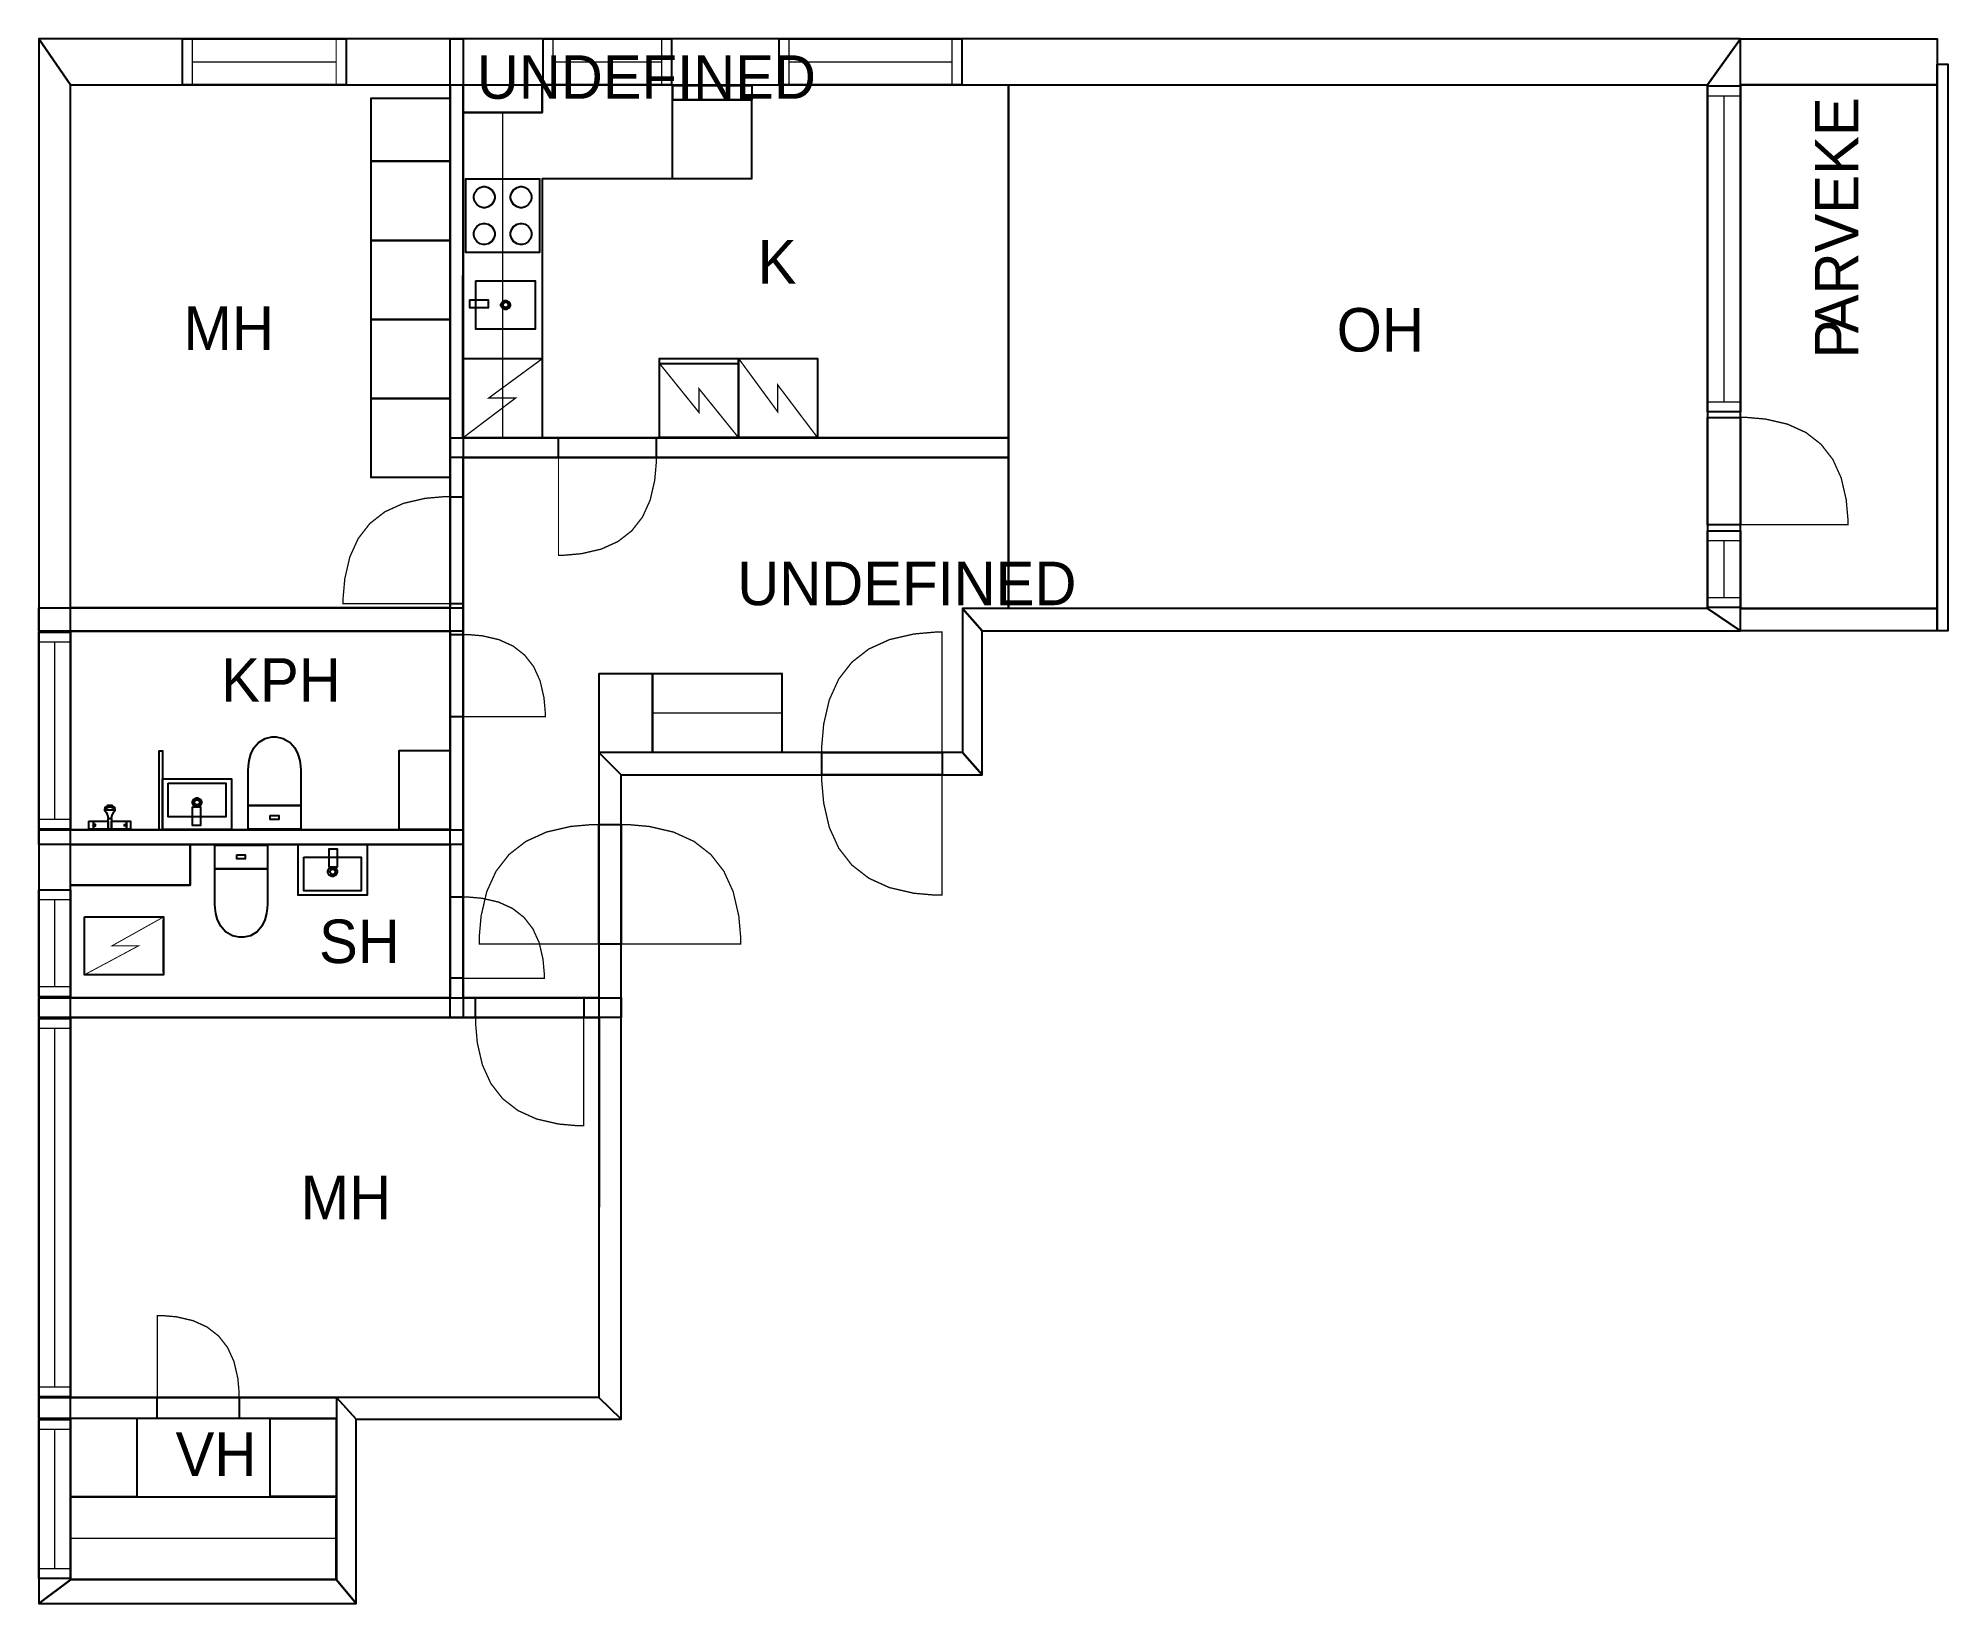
# Model space of a CAD drawing. Extents: x 0.2 to 15.3, y 0 to 12.4.
import ezdxf

# ---------------------------------------------------------------- set-up
doc = ezdxf.new("R2010")
doc.units = 0
doc.layers.get('0').update_dxf_attribs({"linetype": 'CONTINUOUS'})

msp = doc.modelspace()

# ---------------------------------------------------------------- linework, layer by layer
at = {"color": 0}
for points, const_width in [([(13.6713, 12.3715), (0.215494, 12.3715), (0.465494, 12.0069), (13.4099, 12.0069), (13.6713, 12.3715)], 0.002083), ([(0.215494, 12.3715), (0.215494, 0.004503), (0.465494, 0.192003), (0.465494, 12.0069), (0.215494, 12.3715)], 0.002083), ([(1.35124, 12.3715), (2.64469, 12.3715), (2.64469, 12.0069), (1.35124, 12.0069), (1.35124, 12.3715)], 0.010417), ([(1.35124, 12.3715), (2.64469, 12.3715), (2.64469, 12.0069), (1.35124, 12.0069), (1.35124, 12.3715)], 0.010417), ([(3.4681, 12.3715), (3.5695, 12.3715), (3.5695, 4.63531), (3.4681, 4.63531), (3.4681, 12.3715)], 0.002083), ([(4.20383, 12.3715), (5.2175, 12.3715), (5.2175, 12.0069), (4.20383, 12.0069), (4.20383, 12.3715)], 0.010417), ([(4.20383, 12.3715), (5.2175, 12.3715), (5.2175, 12.0069), (4.20383, 12.0069), (4.20383, 12.3715)], 0.010417), ([(6.06896, 12.3715), (7.51346, 12.3715), (7.51346, 12.0069), (6.06896, 12.0069), (6.06896, 12.3715)], 0.010417), ([(6.06896, 12.3715), (7.51346, 12.3715), (7.51346, 12.0069), (6.06896, 12.0069), (6.06896, 12.3715)], 0.010417), ([(13.6713, 7.692), (13.6713, 12.3715), (13.4099, 12.0069), (13.4099, 7.86908), (13.6713, 7.692)], 0.002083), ([(13.6713, 12.3715), (15.226, 12.3715), (15.226, 12.0069), (13.6713, 12.0069), (13.6713, 12.3715)], 0.002083), ([(15.226, 12.1704), (15.3093, 12.1704), (15.3093, 7.692), (15.226, 7.692), (15.226, 12.1704)], 0.002083), ([(4.19581, 12.0069), (5.22217, 12.0069), (5.22217, 11.2649), (4.19581, 11.2649), (4.19581, 9.21912), (3.56799, 9.21912), (3.56988, 11.789), (4.19581, 11.789), (4.19581, 12.0069)], 0.010417), ([(3.56976, 12.0069), (4.19586, 12.0069), (4.19586, 11.7891), (3.56976, 11.7891), (3.56976, 12.0069)], 0.002083), ([(5.22765, 12.002), (5.22765, 11.8891), (5.85265, 11.8891), (5.85265, 12.002), (5.22765, 12.002)], 0.011284), ([(13.4099, 11.999), (13.6713, 11.999), (13.6713, 9.4221), (13.4099, 9.4221), (13.4099, 11.999)], 0.010417), ([(13.4099, 11.999), (13.6713, 11.999), (13.6713, 9.4221), (13.4099, 9.4221), (13.4099, 11.999)], 0.010417), ([(13.6713, 12.0069), (15.226, 12.0069), (15.226, 7.86908), (13.6713, 7.86908), (13.6713, 12.0069)], 0.002083), ([(2.84315, 11.9037), (2.84315, 11.4035), (3.46815, 11.4035), (3.46815, 11.9037), (2.84315, 11.9037)], 0.010417), ([(3.56999, 11.7891), (3.56999, 9.21897), (3.88249, 9.21897), (3.88249, 11.7891), (3.56999, 11.7891)], 0.010417), ([(5.22618, 11.8891), (5.85118, 11.8891), (5.85118, 11.2641), (5.22618, 11.2641), (5.22618, 11.8891)], 0.010417), ([(2.84315, 11.4035), (2.84315, 10.7785), (3.46815, 10.7785), (3.46815, 11.4035), (2.84315, 11.4035)], 0.010417), ([(3.59147, 11.2664), (3.59147, 10.6831), (4.17481, 10.6831), (4.17481, 11.2664), (3.59147, 11.2664)], 0.010417), ([(3.73731, 11.2039), (3.74539, 11.2039), (3.76969, 11.1974), (3.79622, 11.1795), (3.81407, 11.153), (3.82064, 11.1287), (3.82064, 11.1206), (3.82064, 11.1125), (3.81407, 11.0881), (3.79622, 11.0616), (3.76969, 11.0438), (3.74539, 11.0372), (3.73731, 11.0372), (3.72917, 11.0372), (3.70481, 11.0438), (3.67833, 11.0616), (3.66049, 11.0881), (3.65397, 11.1125), (3.65397, 11.1206), (3.65397, 11.1287), (3.66049, 11.153), (3.67833, 11.1795), (3.70481, 11.1974), (3.72917, 11.2039), (3.73731, 11.2039)], 0.010417), ([(4.02897, 11.2039), (4.03706, 11.2039), (4.06136, 11.1974), (4.08789, 11.1795), (4.10574, 11.153), (4.11231, 11.1287), (4.11231, 11.1206), (4.11231, 11.1125), (4.10574, 11.0881), (4.08789, 11.0616), (4.06136, 11.0438), (4.03706, 11.0372), (4.02897, 11.0372), (4.02083, 11.0372), (3.99647, 11.0438), (3.97, 11.0616), (3.95215, 11.0881), (3.94564, 11.1125), (3.94564, 11.1206), (3.94564, 11.1287), (3.95215, 11.153), (3.97, 11.1795), (3.99647, 11.1974), (4.02083, 11.2039), (4.02897, 11.2039)], 0.010417), ([(3.73731, 10.9122), (3.74539, 10.9122), (3.76969, 10.9057), (3.79622, 10.8878), (3.81407, 10.8613), (3.82064, 10.837), (3.82064, 10.8289), (3.82064, 10.8208), (3.81407, 10.7964), (3.79622, 10.77), (3.76969, 10.7521), (3.74539, 10.7456), (3.73731, 10.7456), (3.72917, 10.7456), (3.70481, 10.7521), (3.67833, 10.77), (3.66049, 10.7964), (3.65397, 10.8208), (3.65397, 10.8289), (3.65397, 10.837), (3.66049, 10.8613), (3.67833, 10.8878), (3.70481, 10.9057), (3.72917, 10.9122), (3.73731, 10.9122)], 0.010417), ([(4.02897, 10.9122), (4.03706, 10.9122), (4.06136, 10.9057), (4.08789, 10.8878), (4.10574, 10.8613), (4.11231, 10.837), (4.11231, 10.8289), (4.11231, 10.8208), (4.10574, 10.7964), (4.08789, 10.77), (4.06136, 10.7521), (4.03706, 10.7456), (4.02897, 10.7456), (4.02083, 10.7456), (3.99647, 10.7521), (3.97, 10.77), (3.95215, 10.7964), (3.94564, 10.8208), (3.94564, 10.8289), (3.94564, 10.837), (3.95215, 10.8613), (3.97, 10.8878), (3.99647, 10.9057), (4.02083, 10.9122), (4.02897, 10.9122)], 0.010417), ([(2.84315, 10.7785), (2.84315, 10.1535), (3.46815, 10.1535), (3.46815, 10.7785), (2.84315, 10.7785)], 0.010417), ([(3.67188, 10.459), (3.67188, 10.0774), (4.14063, 10.0774), (4.14063, 10.459), (3.67188, 10.459)], 0.010417), ([(3.62289, 10.3078), (3.62289, 10.2453), (3.76872, 10.2453), (3.76872, 10.3078), (3.62289, 10.3078)], 0.010417), ([(3.90625, 10.3047), (3.91265, 10.3047), (3.93201, 10.2941), (3.94271, 10.2747), (3.94271, 10.2682), (3.94271, 10.2618), (3.93201, 10.2425), (3.91265, 10.2318), (3.90625, 10.2318), (3.89979, 10.2318), (3.88043, 10.2425), (3.86979, 10.2618), (3.86979, 10.2682), (3.86979, 10.2747), (3.88043, 10.2941), (3.89979, 10.3047), (3.90625, 10.3047)], 0.008333), ([(3.90625, 10.2891), (3.90989, 10.2891), (3.92096, 10.283), (3.92708, 10.2719), (3.92708, 10.2682), (3.92708, 10.2646), (3.92096, 10.2535), (3.90989, 10.2474), (3.90625, 10.2474), (3.90256, 10.2474), (3.8915, 10.2535), (3.88542, 10.2646), (3.88542, 10.2682), (3.88542, 10.2719), (3.8915, 10.283), (3.90256, 10.2891), (3.90625, 10.2891)], 0.008333), ([(2.84315, 10.1535), (2.84315, 9.52849), (3.46815, 9.52849), (3.46815, 10.1535), (2.84315, 10.1535)], 0.010417), ([(3.57081, 9.84412), (3.57081, 9.21912), (4.19581, 9.21912), (4.19581, 9.84412), (3.57081, 9.84412)], 0.010417), ([(5.12235, 9.84526), (5.74735, 9.84526), (5.74735, 9.22026), (5.12235, 9.22026), (5.12235, 9.84526)], 0.010417), ([(5.12235, 9.84526), (5.74735, 9.84526), (5.74735, 9.8036), (5.12235, 9.8036), (5.12235, 9.84526)], 0.010417), ([(5.74735, 9.84526), (6.37235, 9.84526), (6.37235, 9.22026), (5.74735, 9.22026), (5.74735, 9.84526)], 0.010417), ([(2.84315, 9.52849), (2.84315, 8.90349), (3.46815, 8.90349), (3.46815, 9.52849), (2.84315, 9.52849)], 0.010417), ([(13.4099, 9.37918), (13.6713, 9.37918), (13.6713, 8.53033), (13.4099, 8.53033), (13.4099, 9.37918)], 0.010417), ([(13.4099, 9.37918), (13.6713, 9.37918), (13.6713, 8.53033), (13.4099, 8.53033), (13.4099, 9.37918)], 0.010417), ([(13.6713, 9.37918), (13.721, 9.37918), (13.8703, 9.36594), (14.0426, 9.32617), (14.1886, 9.25982), (14.3079, 9.16699), (14.4008, 9.04758), (14.4671, 8.90169), (14.5069, 8.72928), (14.5201, 8.58008), (14.5201, 8.53033), (13.6713, 8.53033), (13.6713, 9.37918)], 0.010417), ([(3.4681, 9.21918), (7.88396, 9.21918), (7.88396, 9.06293), (3.4681, 9.06293), (3.4681, 9.21918)], 0.002083), ([(4.3246, 9.21918), (5.0975, 9.21918), (5.0975, 9.06293), (4.3246, 9.06293), (4.3246, 9.21918)], 0.010417), ([(4.3246, 9.21918), (5.0975, 9.21918), (5.0975, 9.06293), (4.3246, 9.06293), (4.3246, 9.21918)], 0.010417), ([(5.0975, 9.06293), (5.0975, 9.01768), (5.08539, 8.88178), (5.04915, 8.72478), (4.98876, 8.59196), (4.90424, 8.48324), (4.79557, 8.39871), (4.66271, 8.33832), (4.50569, 8.30208), (4.36985, 8.28999), (4.3246, 8.28999), (4.3246, 9.06293), (5.0975, 9.06293)], 0.010417), ([(3.4681, 8.75261), (3.41846, 8.75261), (3.26969, 8.73942), (3.09771, 8.69971), (2.95221, 8.63357), (2.83317, 8.54101), (2.74061, 8.42193), (2.67449, 8.27642), (2.63476, 8.10449), (2.62158, 7.95568), (2.62158, 7.90603), (3.4681, 7.90603), (3.4681, 8.75261)], 0.010417), ([(3.4681, 8.75261), (3.5695, 8.75261), (3.5695, 7.90603), (3.4681, 7.90603), (3.4681, 8.75261)], 0.010417), ([(3.4681, 8.75261), (3.5695, 8.75261), (3.5695, 7.90603), (3.4681, 7.90603), (3.4681, 8.75261)], 0.010417), ([(13.4099, 8.48383), (13.6713, 8.48383), (13.6713, 7.87582), (13.4099, 7.87582), (13.4099, 8.48383)], 0.010417), ([(13.4099, 8.48383), (13.6713, 8.48383), (13.6713, 7.87582), (13.4099, 7.87582), (13.4099, 8.48383)], 0.010417), ([(0.215494, 7.87332), (3.5695, 7.87332), (3.5695, 7.69), (0.215494, 7.69), (0.215494, 7.87332)], 0.002083), ([(7.67572, 7.692), (13.6713, 7.692), (13.4099, 7.86908), (7.51947, 7.86908), (7.67572, 7.692)], 0.002083), ([(7.67572, 6.55414), (7.67572, 7.692), (7.51947, 7.86908), (7.51947, 6.73122), (7.67572, 6.55414)], 0.002083), ([(13.6713, 7.86908), (15.226, 7.86908), (15.226, 7.692), (13.6713, 7.692), (13.6713, 7.86908)], 0.002083), ([(0.215494, 7.68126), (0.465494, 7.68126), (0.465494, 6.12408), (0.215494, 6.12408), (0.215494, 7.68126)], 0.010417), ([(0.215494, 7.68126), (0.465494, 7.68126), (0.465494, 6.12408), (0.215494, 6.12408), (0.215494, 7.68126)], 0.010417), ([(3.4681, 7.66314), (3.5695, 7.66314), (3.5695, 7.01292), (3.4681, 7.01292), (3.4681, 7.66314)], 0.010417), ([(3.4681, 7.66314), (3.5695, 7.66314), (3.5695, 7.01292), (3.4681, 7.01292), (3.4681, 7.66314)], 0.010417), ([(3.5695, 7.66314), (3.60758, 7.66314), (3.72185, 7.653), (3.85389, 7.6225), (3.96565, 7.57172), (4.05707, 7.5006), (4.12819, 7.40918), (4.17899, 7.29742), (4.20947, 7.16531), (4.21967, 7.05106), (4.21967, 7.01292), (3.5695, 7.01292), (3.5695, 7.66314)], 0.010417), ([(6.40657, 6.73122), (6.40657, 6.787), (6.42139, 6.95415), (6.46599, 7.14729), (6.54025, 7.31076), (6.64426, 7.4445), (6.778, 7.5485), (6.9414, 7.62278), (7.1346, 7.66738), (7.30176, 7.68218), (7.35747, 7.68218), (7.35747, 6.73122), (6.40657, 6.73122)], 0.010417), ([(4.64735, 7.35628), (5.06765, 7.35628), (5.06765, 6.73128), (4.64735, 6.73128), (4.64735, 7.35628)], 0.010417), ([(5.06765, 7.35628), (6.09164, 7.35628), (6.09164, 6.73128), (5.06765, 6.73128), (5.06765, 7.35628)], 0.010417), ([(1.87076, 6.57992), (1.87076, 6.57992), (1.87067, 6.59169), (1.87229, 6.62267), (1.87842, 6.6665), (1.89182, 6.71674), (1.91536, 6.76699), (1.95182, 6.81082), (2.00401, 6.84179), (2.05707, 6.85351), (2.07476, 6.85351), (2.09304, 6.85351), (2.14789, 6.84179), (2.20193, 6.81082), (2.23975, 6.76699), (2.26421, 6.71674), (2.27821, 6.6665), (2.28461, 6.62267), (2.28635, 6.59169), (2.28629, 6.57992), (2.28629, 6.57992), (2.28733, 6.31164), (1.87076, 6.31164), (1.87076, 6.57992)], 0.010417), ([(1.16737, 6.74414), (1.19341, 6.74414), (1.19341, 6.11914), (1.16737, 6.11914), (1.16737, 6.74414)], 0.010417), ([(1.16737, 6.74414), (1.19341, 6.74414), (1.19341, 6.11914), (1.16737, 6.11914), (1.16737, 6.74414)], 0.010417), ([(3.06413, 6.74625), (3.46815, 6.74625), (3.46815, 6.12125), (3.06413, 6.12125), (3.06413, 6.74625)], 0.010417), ([(4.82053, 6.55414), (7.67572, 6.55414), (7.51947, 6.73122), (4.64219, 6.73122), (4.82053, 6.55414)], 0.002083), ([(4.82053, 1.46039), (4.82053, 6.55414), (4.64219, 6.73122), (4.64219, 1.63271), (4.82053, 1.46039)], 0.002083), ([(6.40657, 6.73122), (7.35747, 6.73122), (7.35747, 6.55414), (6.40657, 6.55414), (6.40657, 6.73122)], 0.010417), ([(6.40657, 6.73122), (7.35747, 6.73122), (7.35747, 6.55414), (6.40657, 6.55414), (6.40657, 6.73122)], 0.010417), ([(1.19341, 6.523), (1.73822, 6.523), (1.73822, 6.12125), (1.19341, 6.12125), (1.19341, 6.523)], 0.010417), ([(6.40657, 6.55414), (6.40657, 6.49849), (6.42139, 6.33132), (6.46599, 6.13813), (6.54025, 5.97472), (6.64426, 5.84099), (6.778, 5.73699), (6.9414, 5.66271), (7.1346, 5.61811), (7.30176, 5.60325), (7.35747, 5.60325), (7.35747, 6.55414), (6.40657, 6.55414)], 0.010417), ([(1.23882, 6.48757), (1.69282, 6.48757), (1.69282, 6.22228), (1.23882, 6.22228), (1.23882, 6.48757)], 0.010417), ([(1.42936, 6.33686), (1.42936, 6.34332), (1.44, 6.36268), (1.45936, 6.37332), (1.46582, 6.37332), (1.47222, 6.37332), (1.4916, 6.36268), (1.50228, 6.34332), (1.50228, 6.33686), (1.50228, 6.33046), (1.4916, 6.31108), (1.47222, 6.3004), (1.46582, 6.3004), (1.45936, 6.3004), (1.44, 6.31108), (1.42936, 6.33046), (1.42936, 6.33686)], 0.008333), ([(1.44499, 6.33686), (1.44499, 6.34056), (1.45107, 6.35161), (1.46213, 6.35769), (1.46582, 6.35769), (1.46946, 6.35769), (1.48053, 6.35161), (1.48665, 6.34056), (1.48665, 6.33686), (1.48665, 6.33322), (1.48053, 6.32215), (1.46946, 6.31603), (1.46582, 6.31603), (1.46213, 6.31603), (1.45107, 6.32215), (1.44499, 6.33322), (1.44499, 6.33686)], 0.008333), ([(0.611925, 6.18788), (0.647353, 6.18788), (0.647353, 6.12435), (0.611925, 6.12435), (0.611925, 6.18788)], 0.010417), ([(0.646322, 6.18788), (0.762967, 6.18788), (0.762967, 6.12435), (0.646322, 6.12435), (0.646322, 6.18788)], 0.010417), ([(0.791124, 6.12435), (0.762967, 6.12435), (0.762967, 6.20768), (0.769965, 6.20768), (0.785807, 6.20768), (0.791124, 6.20768), (0.791124, 6.18685), (0.791124, 6.13997), (0.791124, 6.12435)], 0.010417), ([(0.791124, 6.18788), (0.907769, 6.18788), (0.907769, 6.12435), (0.791124, 6.12435), (0.791124, 6.18788)], 0.010417), ([(0.907769, 6.18788), (0.941081, 6.18788), (0.941081, 6.12435), (0.907769, 6.12435), (0.907769, 6.18788)], 0.010417), ([(1.43061, 6.30051), (1.49311, 6.30051), (1.49311, 6.15468), (1.43061, 6.15468), (1.43061, 6.30051)], 0.010417), ([(1.87076, 6.31164), (2.28728, 6.31164), (2.28728, 6.12435), (1.87076, 6.12435), (1.87076, 6.31164)], 0.010417), ([(2.0459, 6.23378), (2.11214, 6.23378), (2.11214, 6.20221), (2.0459, 6.20221), (2.0459, 6.23378)], 0.010417), ([(0.215494, 6.11914), (3.5695, 6.11914), (3.5695, 6.00456), (0.215494, 6.00456), (0.215494, 6.11914)], 0.002083), ([(0.647353, 6.15663), (0.650553, 6.15543), (0.660211, 6.15158), (0.662978, 6.15039), (0.662978, 6.15039), (0.662978, 6.15186), (0.662978, 6.15614), (0.662978, 6.16043), (0.662978, 6.16183), (0.662978, 6.16183), (0.66059, 6.16118), (0.650608, 6.15782), (0.647353, 6.15663)], 0.010417), ([(0.907769, 6.15663), (0.904514, 6.15543), (0.894857, 6.15158), (0.892144, 6.15039), (0.892144, 6.15039), (0.892144, 6.15186), (0.892144, 6.15614), (0.892144, 6.16043), (0.892144, 6.16183), (0.892144, 6.16183), (0.894476, 6.16118), (0.90446, 6.15782), (0.907769, 6.15663)], 0.010417), ([(4.64219, 6.16075), (4.58681, 6.16075), (4.42079, 6.146), (4.22894, 6.10172), (4.06662, 6.02794), (3.93381, 5.92464), (3.83051, 5.79183), (3.75672, 5.6295), (3.71246, 5.43767), (3.69769, 5.27165), (3.69769, 5.21625), (4.64219, 5.21625), (4.64219, 6.16075)], 0.010417), ([(4.64219, 6.16075), (4.82053, 6.16075), (4.82053, 5.21625), (4.64219, 5.21625), (4.64219, 6.16075)], 0.010417), ([(4.64219, 6.16075), (4.82053, 6.16075), (4.82053, 5.21625), (4.64219, 5.21625), (4.64219, 6.16075)], 0.010417), ([(4.82053, 6.16075), (4.87587, 6.16075), (5.04189, 6.146), (5.23372, 6.10172), (5.39606, 6.02794), (5.52886, 5.92464), (5.63217, 5.79183), (5.70594, 5.6295), (5.75022, 5.43767), (5.76497, 5.27165), (5.76497, 5.21625), (4.82053, 5.21625), (4.82053, 6.16075)], 0.010417), ([(0.465494, 6.00456), (1.41092, 6.00456), (1.41092, 5.68321), (0.465494, 5.68321), (0.465494, 6.00456)], 0.002083), ([(1.60633, 5.99935), (2.02289, 5.99935), (2.02289, 5.81201), (1.60633, 5.81201), (1.60633, 5.99935)], 0.010417), ([(1.78153, 5.92144), (1.84771, 5.92144), (1.84771, 5.88992), (1.78153, 5.88992), (1.78153, 5.92144)], 0.010417), ([(2.26563, 6.00358), (2.81039, 6.00358), (2.81039, 5.60178), (2.26563, 5.60178), (2.26563, 6.00358)], 0.010417), ([(2.31104, 5.9025), (2.76497, 5.9025), (2.76497, 5.63721), (2.31104, 5.63721), (2.31104, 5.9025)], 0.010417), ([(2.51069, 5.97011), (2.57319, 5.97011), (2.57319, 5.82428), (2.51069, 5.82428), (2.51069, 5.97011)], 0.010417), ([(2.02289, 5.54372), (2.02289, 5.54372), (2.02294, 5.53201), (2.02132, 5.50103), (2.01519, 5.45719), (2.00179, 5.40696), (1.97825, 5.35678), (1.94179, 5.31293), (1.8896, 5.28196), (1.83653, 5.27018), (1.8189, 5.27018), (1.80057, 5.27018), (1.74571, 5.28196), (1.69162, 5.31293), (1.65381, 5.35678), (1.62939, 5.40696), (1.6154, 5.45719), (1.609, 5.50103), (1.60726, 5.53201), (1.60736, 5.54372), (1.60736, 5.54372), (1.60633, 5.81201), (2.02289, 5.81201), (2.02289, 5.54372)], 0.010417), ([(2.57443, 5.78792), (2.57443, 5.78153), (2.56375, 5.76215), (2.54438, 5.75146), (2.53797, 5.75146), (2.53153, 5.75146), (2.51215, 5.76215), (2.50151, 5.78153), (2.50151, 5.78792), (2.50151, 5.79438), (2.51215, 5.81375), (2.53153, 5.82438), (2.53797, 5.82438), (2.54438, 5.82438), (2.56375, 5.81375), (2.57443, 5.79438), (2.57443, 5.78792)], 0.008333), ([(2.55881, 5.78792), (2.55881, 5.78429), (2.55268, 5.77322), (2.54161, 5.76708), (2.53797, 5.76708), (2.53429, 5.76708), (2.52322, 5.77322), (2.51714, 5.78429), (2.51714, 5.78792), (2.51714, 5.79161), (2.52322, 5.80268), (2.53429, 5.80875), (2.53797, 5.80875), (2.54161, 5.80875), (2.55268, 5.80268), (2.55881, 5.79161), (2.55881, 5.78792)], 0.008333), ([(0.215494, 5.64551), (0.465494, 5.64551), (0.465494, 4.80051), (0.215494, 4.80051), (0.215494, 5.64551)], 0.010417), ([(0.215494, 5.64551), (0.465494, 5.64551), (0.465494, 4.80051), (0.215494, 4.80051), (0.215494, 5.64551)], 0.010417), ([(3.4681, 5.58843), (3.5695, 5.58843), (3.5695, 4.94586), (3.4681, 4.94586), (3.4681, 5.58843)], 0.010417), ([(3.4681, 5.58843), (3.5695, 5.58843), (3.5695, 4.94586), (3.4681, 4.94586), (3.4681, 5.58843)], 0.010417), ([(3.5695, 5.58843), (3.6071, 5.58843), (3.72006, 5.5784), (3.85058, 5.54829), (3.96104, 5.4981), (4.05143, 5.42779), (4.12169, 5.33746), (4.17188, 5.227), (4.20199, 5.09646), (4.21208, 4.98351), (4.21208, 4.94586), (3.5695, 4.94586), (3.5695, 5.58843)], 0.010417), ([(0.57601, 5.43039), (0.57601, 4.97353), (1.20101, 4.97353), (1.20101, 5.43039), (0.57601, 5.43039)], 0.007615), ([(0.215494, 4.79156), (4.82053, 4.79156), (4.82053, 4.63531), (0.215494, 4.63531), (0.215494, 4.79156)], 0.002083), ([(3.66928, 4.79156), (4.52399, 4.79156), (4.52399, 4.63531), (3.66928, 4.63531), (3.66928, 4.79156)], 0.010417), ([(3.66928, 4.79156), (4.52399, 4.79156), (4.52399, 4.63531), (3.66928, 4.63531), (3.66928, 4.79156)], 0.010417), ([(0.215494, 4.62864), (0.465494, 4.62864), (0.465494, 1.63721), (0.215494, 1.63721), (0.215494, 4.62864)], 0.010417), ([(0.215494, 4.62864), (0.465494, 4.62864), (0.465494, 1.63721), (0.215494, 1.63721), (0.215494, 4.62864)], 0.010417), ([(3.66928, 4.63531), (3.66928, 4.58524), (3.68261, 4.435), (3.72265, 4.26133), (3.78944, 4.11447), (3.88297, 3.99425), (4.00315, 3.90076), (4.15007, 3.83399), (4.32374, 3.79394), (4.47396, 3.78054), (4.52408, 3.78054), (4.52408, 4.63531), (3.66928, 4.63531)], 0.010417), ([(1.79904, 1.63271), (1.79904, 1.67068), (1.7889, 1.78444), (1.75857, 1.91596), (1.70801, 2.02724), (1.63721, 2.11828), (1.54617, 2.18907), (1.4349, 2.23969), (1.30339, 2.27001), (1.18962, 2.28011), (1.15169, 2.28011), (1.15169, 1.63271), (1.79904, 1.63271)], 0.010417), ([(0.215494, 1.63271), (2.56853, 1.63271), (2.56853, 1.46604), (0.215494, 1.46604), (0.215494, 1.63271)], 0.002083), ([(1.15158, 1.63271), (1.79904, 1.63271), (1.79904, 1.46604), (1.15158, 1.46604), (1.15158, 1.63271)], 0.010417), ([(1.15158, 1.63271), (1.79904, 1.63271), (1.79904, 1.46604), (1.15158, 1.46604), (1.15158, 1.63271)], 0.010417), ([(2.72478, 1.46039), (4.82053, 1.46039), (4.64219, 1.63271), (2.56853, 1.63271), (2.72478, 1.46039)], 0.002083), ([(2.72478, 0.004503), (2.72478, 1.46039), (2.56853, 1.63271), (2.56853, 0.192003), (2.72478, 0.004503)], 0.002083), ([(0.215494, 1.45915), (0.465494, 1.45915), (0.465494, 0.200738), (0.215494, 0.200738), (0.215494, 1.45915)], 0.010417), ([(0.215494, 1.45915), (0.465494, 1.45915), (0.465494, 0.200738), (0.215494, 0.200738), (0.215494, 1.45915)], 0.010417), ([(0.466146, 1.46903), (0.466146, 0.847819), (0.989367, 0.847819), (0.989367, 1.46903), (0.466146, 1.46903)], 0.010417), ([(2.04465, 1.46604), (2.04465, 0.849935), (2.56787, 0.849935), (2.56787, 1.46604), (2.04465, 1.46604)], 0.010417), ([(0.465494, 0.847765), (2.56717, 0.847765), (2.56717, 0.192654), (0.465494, 0.192654), (0.465494, 0.847765)], 0.010417), ([(0.215494, 0.004503), (2.72478, 0.004503), (2.56853, 0.192003), (0.465494, 0.192003), (0.215494, 0.004503)], 0.002083)]:
    msp.add_lwpolyline(points, close=True, dxfattribs=dict(at, const_width=const_width))
for points in [[(13.6713, 12.3715), (0.215494, 12.3715), (0.465494, 12.0069), (13.4099, 12.0069), (13.6713, 12.3715)], [(0.215494, 12.3715), (0.215494, 0.004503), (0.465494, 0.192003), (0.465494, 12.0069), (0.215494, 12.3715)], [(3.4681, 12.3715), (3.5695, 12.3715), (3.5695, 4.63531), (3.4681, 4.63531), (3.4681, 12.3715)], [(13.6713, 7.692), (13.6713, 12.3715), (13.4099, 12.0069), (13.4099, 7.86908), (13.6713, 7.692)], [(13.6713, 12.3715), (15.226, 12.3715), (15.226, 12.0069), (13.6713, 12.0069), (13.6713, 12.3715)], [(3.56976, 12.0069), (4.19586, 12.0069), (4.19586, 11.7891), (3.56976, 11.7891), (3.56976, 12.0069)], [(3.4681, 9.21918), (7.88396, 9.21918), (7.88396, 9.06293), (3.4681, 9.06293), (3.4681, 9.21918)], [(0.215494, 7.87332), (3.5695, 7.87332), (3.5695, 7.69), (0.215494, 7.69), (0.215494, 7.87332)], [(7.67572, 6.55414), (7.67572, 7.692), (7.51947, 7.86908), (7.51947, 6.73122), (7.67572, 6.55414)], [(7.67572, 7.692), (13.6713, 7.692), (13.4099, 7.86908), (7.51947, 7.86908), (7.67572, 7.692)], [(13.6713, 7.86908), (15.226, 7.86908), (15.226, 7.692), (13.6713, 7.692), (13.6713, 7.86908)], [(4.82053, 1.46039), (4.82053, 6.55414), (4.64219, 6.73122), (4.64219, 1.63271), (4.82053, 1.46039)], [(4.82053, 6.55414), (7.67572, 6.55414), (7.51947, 6.73122), (4.64219, 6.73122), (4.82053, 6.55414)], [(0.215494, 6.11914), (3.5695, 6.11914), (3.5695, 6.00456), (0.215494, 6.00456), (0.215494, 6.11914)], [(0.465494, 6.00456), (1.41092, 6.00456), (1.41092, 5.68321), (0.465494, 5.68321), (0.465494, 6.00456)], [(0.215494, 4.79156), (4.82053, 4.79156), (4.82053, 4.63531), (0.215494, 4.63531), (0.215494, 4.79156)], [(0.215494, 1.63271), (2.56853, 1.63271), (2.56853, 1.46604), (0.215494, 1.46604), (0.215494, 1.63271)], [(2.72478, 0.004503), (2.72478, 1.46039), (2.56853, 1.63271), (2.56853, 0.192003), (2.72478, 0.004503)], [(2.72478, 1.46039), (4.82053, 1.46039), (4.64219, 1.63271), (2.56853, 1.63271), (2.72478, 1.46039)], [(0.215494, 0.004503), (2.72478, 0.004503), (2.56853, 0.192003), (0.465494, 0.192003), (0.215494, 0.004503)]]:
    msp.add_lwpolyline(points, close=True, dxfattribs=at)
at = {"color": 7}
for points in [[(1.35124, 12.3715), (2.64469, 12.3715), (2.64469, 12.0069), (1.35124, 12.0069), (1.35124, 12.3715)], [(1.35124, 12.3715), (2.64469, 12.3715), (2.64469, 12.0069), (1.35124, 12.0069), (1.35124, 12.3715)], [(4.20383, 12.3715), (5.2175, 12.3715), (5.2175, 12.0069), (4.20383, 12.0069), (4.20383, 12.3715)], [(4.20383, 12.3715), (5.2175, 12.3715), (5.2175, 12.0069), (4.20383, 12.0069), (4.20383, 12.3715)], [(6.06896, 12.3715), (7.51346, 12.3715), (7.51346, 12.0069), (6.06896, 12.0069), (6.06896, 12.3715)], [(6.06896, 12.3715), (7.51346, 12.3715), (7.51346, 12.0069), (6.06896, 12.0069), (6.06896, 12.3715)], [(15.226, 12.1704), (15.3093, 12.1704), (15.3093, 7.692), (15.226, 7.692), (15.226, 12.1704)], [(0.465494, 12.0069), (3.4681, 12.0069), (3.4681, 7.87332), (0.465494, 7.87332), (0.465494, 12.0069)], [(4.19581, 12.0069), (5.22217, 12.0069), (5.22217, 11.2649), (4.19581, 11.2649), (4.19581, 9.21912), (3.56799, 9.21912), (3.56988, 11.789), (4.19581, 11.789), (4.19581, 12.0069)], [(3.5695, 12.0069), (7.88396, 12.0069), (7.88396, 9.21918), (3.5695, 9.21918), (3.5695, 12.0069)], [(3.56976, 12.0069), (4.19586, 12.0069), (4.19586, 11.7891), (3.56976, 11.7891), (3.56976, 12.0069)], [(5.22765, 12.002), (5.85265, 12.002), (5.85265, 11.8891), (5.22765, 11.8891), (5.22765, 12.002)], [(7.88396, 12.0069), (13.4099, 12.0069), (13.4099, 7.86908), (7.88396, 7.86908), (7.88396, 12.0069)], [(13.4099, 11.999), (13.6713, 11.999), (13.6713, 9.4221), (13.4099, 9.4221), (13.4099, 11.999)], [(13.4099, 11.999), (13.6713, 11.999), (13.6713, 9.4221), (13.4099, 9.4221), (13.4099, 11.999)], [(13.6713, 12.0069), (15.226, 12.0069), (15.226, 7.86908), (13.6713, 7.86908), (13.6713, 12.0069)], [(2.84315, 11.9037), (3.46815, 11.9037), (3.46815, 11.4035), (2.84315, 11.4035), (2.84315, 11.9037)], [(5.22618, 11.8891), (5.85118, 11.8891), (5.85118, 11.2641), (5.22618, 11.2641), (5.22618, 11.8891)], [(2.84315, 11.4035), (3.46815, 11.4035), (3.46815, 10.7785), (2.84315, 10.7785), (2.84315, 11.4035)], [(3.59147, 11.2664), (4.17481, 11.2664), (4.17481, 10.6831), (3.59147, 10.6831), (3.59147, 11.2664)], [(3.73731, 11.2039), (3.74539, 11.2039), (3.76969, 11.1974), (3.79622, 11.1795), (3.81407, 11.153), (3.82064, 11.1287), (3.82064, 11.1206), (3.82064, 11.1125), (3.81407, 11.0881), (3.79622, 11.0616), (3.76969, 11.0438), (3.74539, 11.0372), (3.73731, 11.0372), (3.72917, 11.0372), (3.70481, 11.0438), (3.67833, 11.0616), (3.66049, 11.0881), (3.65397, 11.1125), (3.65397, 11.1206), (3.65397, 11.1287), (3.66049, 11.153), (3.67833, 11.1795), (3.70481, 11.1974), (3.72917, 11.2039), (3.73731, 11.2039)], [(4.02897, 11.2039), (4.03706, 11.2039), (4.06136, 11.1974), (4.08789, 11.1795), (4.10574, 11.153), (4.11231, 11.1287), (4.11231, 11.1206), (4.11231, 11.1125), (4.10574, 11.0881), (4.08789, 11.0616), (4.06136, 11.0438), (4.03706, 11.0372), (4.02897, 11.0372), (4.02083, 11.0372), (3.99647, 11.0438), (3.97, 11.0616), (3.95215, 11.0881), (3.94564, 11.1125), (3.94564, 11.1206), (3.94564, 11.1287), (3.95215, 11.153), (3.97, 11.1795), (3.99647, 11.1974), (4.02083, 11.2039), (4.02897, 11.2039)], [(3.73731, 10.9122), (3.74539, 10.9122), (3.76969, 10.9057), (3.79622, 10.8878), (3.81407, 10.8613), (3.82064, 10.837), (3.82064, 10.8289), (3.82064, 10.8208), (3.81407, 10.7964), (3.79622, 10.77), (3.76969, 10.7521), (3.74539, 10.7456), (3.73731, 10.7456), (3.72917, 10.7456), (3.70481, 10.7521), (3.67833, 10.77), (3.66049, 10.7964), (3.65397, 10.8208), (3.65397, 10.8289), (3.65397, 10.837), (3.66049, 10.8613), (3.67833, 10.8878), (3.70481, 10.9057), (3.72917, 10.9122), (3.73731, 10.9122)], [(4.02897, 10.9122), (4.03706, 10.9122), (4.06136, 10.9057), (4.08789, 10.8878), (4.10574, 10.8613), (4.11231, 10.837), (4.11231, 10.8289), (4.11231, 10.8208), (4.10574, 10.7964), (4.08789, 10.77), (4.06136, 10.7521), (4.03706, 10.7456), (4.02897, 10.7456), (4.02083, 10.7456), (3.99647, 10.7521), (3.97, 10.77), (3.95215, 10.7964), (3.94564, 10.8208), (3.94564, 10.8289), (3.94564, 10.837), (3.95215, 10.8613), (3.97, 10.8878), (3.99647, 10.9057), (4.02083, 10.9122), (4.02897, 10.9122)], [(2.84315, 10.7785), (3.46815, 10.7785), (3.46815, 10.1535), (2.84315, 10.1535), (2.84315, 10.7785)], [(3.67188, 10.459), (4.14063, 10.459), (4.14063, 10.0774), (3.67188, 10.0774), (3.67188, 10.459)], [(3.62289, 10.3078), (3.76872, 10.3078), (3.76872, 10.2453), (3.62289, 10.2453), (3.62289, 10.3078)], [(3.90625, 10.3047), (3.91265, 10.3047), (3.93201, 10.2941), (3.94271, 10.2747), (3.94271, 10.2682), (3.94271, 10.2618), (3.93201, 10.2425), (3.91265, 10.2318), (3.90625, 10.2318), (3.89979, 10.2318), (3.88043, 10.2425), (3.86979, 10.2618), (3.86979, 10.2682), (3.86979, 10.2747), (3.88043, 10.2941), (3.89979, 10.3047), (3.90625, 10.3047)], [(3.90625, 10.2891), (3.90989, 10.2891), (3.92096, 10.283), (3.92708, 10.2719), (3.92708, 10.2682), (3.92708, 10.2646), (3.92096, 10.2535), (3.90989, 10.2474), (3.90625, 10.2474), (3.90256, 10.2474), (3.8915, 10.2535), (3.88542, 10.2646), (3.88542, 10.2682), (3.88542, 10.2719), (3.8915, 10.283), (3.90256, 10.2891), (3.90625, 10.2891)], [(2.84315, 10.1535), (3.46815, 10.1535), (3.46815, 9.52849), (2.84315, 9.52849), (2.84315, 10.1535)], [(3.57081, 9.84412), (4.19581, 9.84412), (4.19581, 9.21912), (3.57081, 9.21912), (3.57081, 9.84412)], [(5.12235, 9.84526), (5.74735, 9.84526), (5.74735, 9.22026), (5.12235, 9.22026), (5.12235, 9.84526)], [(5.12235, 9.84526), (5.74735, 9.84526), (5.74735, 9.8036), (5.12235, 9.8036), (5.12235, 9.84526)], [(5.74735, 9.84526), (6.37235, 9.84526), (6.37235, 9.22026), (5.74735, 9.22026), (5.74735, 9.84526)], [(2.84315, 9.52849), (3.46815, 9.52849), (3.46815, 8.90349), (2.84315, 8.90349), (2.84315, 9.52849)], [(13.4099, 9.37918), (13.6713, 9.37918), (13.6713, 8.53033), (13.4099, 8.53033), (13.4099, 9.37918)], [(13.4099, 9.37918), (13.6713, 9.37918), (13.6713, 8.53033), (13.4099, 8.53033), (13.4099, 9.37918)], [(4.3246, 9.21918), (5.0975, 9.21918), (5.0975, 9.06293), (4.3246, 9.06293), (4.3246, 9.21918)], [(4.3246, 9.21918), (5.0975, 9.21918), (5.0975, 9.06293), (4.3246, 9.06293), (4.3246, 9.21918)], [(7.88396, 7.86908), (7.51947, 7.86908), (7.51947, 6.73122), (4.64219, 6.73122), (4.64219, 4.79156), (3.5695, 4.79156), (3.5695, 9.06293), (7.88396, 9.06293), (7.88396, 7.86908)], [(3.4681, 8.75261), (3.5695, 8.75261), (3.5695, 7.90603), (3.4681, 7.90603), (3.4681, 8.75261)], [(3.4681, 8.75261), (3.5695, 8.75261), (3.5695, 7.90603), (3.4681, 7.90603), (3.4681, 8.75261)], [(13.4099, 8.48383), (13.6713, 8.48383), (13.6713, 7.87582), (13.4099, 7.87582), (13.4099, 8.48383)], [(13.4099, 8.48383), (13.6713, 8.48383), (13.6713, 7.87582), (13.4099, 7.87582), (13.4099, 8.48383)], [(0.215494, 7.68126), (0.465494, 7.68126), (0.465494, 6.12408), (0.215494, 6.12408), (0.215494, 7.68126)], [(0.215494, 7.68126), (0.465494, 7.68126), (0.465494, 6.12408), (0.215494, 6.12408), (0.215494, 7.68126)], [(0.465494, 7.69), (3.4681, 7.69), (3.4681, 6.11914), (0.465494, 6.11914), (0.465494, 7.69)], [(3.4681, 7.66314), (3.5695, 7.66314), (3.5695, 7.01292), (3.4681, 7.01292), (3.4681, 7.66314)], [(3.4681, 7.66314), (3.5695, 7.66314), (3.5695, 7.01292), (3.4681, 7.01292), (3.4681, 7.66314)], [(4.64735, 7.35628), (5.06765, 7.35628), (5.06765, 6.73128), (4.64735, 6.73128), (4.64735, 7.35628)], [(5.06765, 7.35628), (6.09164, 7.35628), (6.09164, 6.73128), (5.06765, 6.73128), (5.06765, 7.35628)], [(1.87076, 6.57992), (1.87076, 6.57992), (1.87067, 6.59169), (1.87229, 6.62267), (1.87842, 6.6665), (1.89182, 6.71674), (1.91536, 6.76699), (1.95182, 6.81082), (2.00401, 6.84179), (2.05707, 6.85351), (2.07476, 6.85351), (2.09304, 6.85351), (2.14789, 6.84179), (2.20193, 6.81082), (2.23975, 6.76699), (2.26421, 6.71674), (2.27821, 6.6665), (2.28461, 6.62267), (2.28635, 6.59169), (2.28629, 6.57992), (2.28629, 6.57992), (2.28733, 6.31164), (1.87076, 6.31164), (1.87076, 6.57992)], [(1.16737, 6.74414), (1.19341, 6.74414), (1.19341, 6.11914), (1.16737, 6.11914), (1.16737, 6.74414)], [(1.16737, 6.74414), (1.19341, 6.74414), (1.19341, 6.11914), (1.16737, 6.11914), (1.16737, 6.74414)], [(3.06413, 6.74625), (3.46815, 6.74625), (3.46815, 6.12125), (3.06413, 6.12125), (3.06413, 6.74625)], [(6.40657, 6.73122), (7.35747, 6.73122), (7.35747, 6.55414), (6.40657, 6.55414), (6.40657, 6.73122)], [(6.40657, 6.73122), (7.35747, 6.73122), (7.35747, 6.55414), (6.40657, 6.55414), (6.40657, 6.73122)], [(1.19341, 6.523), (1.73822, 6.523), (1.73822, 6.12125), (1.19341, 6.12125), (1.19341, 6.523)], [(1.23882, 6.48757), (1.69282, 6.48757), (1.69282, 6.22228), (1.23882, 6.22228), (1.23882, 6.48757)], [(1.42936, 6.33686), (1.42936, 6.34332), (1.44, 6.36268), (1.45936, 6.37332), (1.46582, 6.37332), (1.47222, 6.37332), (1.4916, 6.36268), (1.50228, 6.34332), (1.50228, 6.33686), (1.50228, 6.33046), (1.4916, 6.31108), (1.47222, 6.3004), (1.46582, 6.3004), (1.45936, 6.3004), (1.44, 6.31108), (1.42936, 6.33046), (1.42936, 6.33686)], [(1.44499, 6.33686), (1.44499, 6.34056), (1.45107, 6.35161), (1.46213, 6.35769), (1.46582, 6.35769), (1.46946, 6.35769), (1.48053, 6.35161), (1.48665, 6.34056), (1.48665, 6.33686), (1.48665, 6.33322), (1.48053, 6.32215), (1.46946, 6.31603), (1.46582, 6.31603), (1.46213, 6.31603), (1.45107, 6.32215), (1.44499, 6.33322), (1.44499, 6.33686)], [(0.791124, 6.20768), (0.791124, 6.21403), (0.794706, 6.23296), (0.804633, 6.25537), (0.807781, 6.25976), (0.808811, 6.26133), (0.818956, 6.27593), (0.819228, 6.27746), (0.819715, 6.28033), (0.815539, 6.29688), (0.798882, 6.30974), (0.793186, 6.31076), (0.791883, 6.31104), (0.780328, 6.31185), (0.776531, 6.31185), (0.777561, 6.31185), (0.773383, 6.31185), (0.762207, 6.31104), (0.760906, 6.31076), (0.755154, 6.30974), (0.738444, 6.29688), (0.734321, 6.28033), (0.734864, 6.27746), (0.735081, 6.27593), (0.745226, 6.26133), (0.746311, 6.25976), (0.749403, 6.25537), (0.759278, 6.23296), (0.762967, 6.21403), (0.762967, 6.20768)], [(0.819228, 6.27849), (0.818956, 6.27903), (0.807129, 6.28922), (0.783365, 6.29829), (0.775499, 6.29829), (0.769206, 6.29807), (0.746528, 6.28879), (0.735351, 6.27903), (0.734864, 6.27849)], [(0.791124, 6.12435), (0.762967, 6.12435), (0.762967, 6.20768), (0.769965, 6.20768), (0.785807, 6.20768), (0.791124, 6.20768), (0.791124, 6.18685), (0.791124, 6.13997), (0.791124, 6.12435)], [(1.43061, 6.30051), (1.49311, 6.30051), (1.49311, 6.15468), (1.43061, 6.15468), (1.43061, 6.30051)], [(1.87076, 6.31164), (2.28728, 6.31164), (2.28728, 6.12435), (1.87076, 6.12435), (1.87076, 6.31164)], [(2.0459, 6.23378), (2.11214, 6.23378), (2.11214, 6.20221), (2.0459, 6.20221), (2.0459, 6.23378)], [(0.611925, 6.18788), (0.647353, 6.18788), (0.647353, 6.12435), (0.611925, 6.12435), (0.611925, 6.18788)], [(0.646322, 6.18788), (0.762967, 6.18788), (0.762967, 6.12435), (0.646322, 6.12435), (0.646322, 6.18788)], [(0.647353, 6.15663), (0.650553, 6.15543), (0.660211, 6.15158), (0.662978, 6.15039), (0.662978, 6.15039), (0.662978, 6.15186), (0.662978, 6.15614), (0.662978, 6.16043), (0.662978, 6.16183), (0.662978, 6.16183), (0.66059, 6.16118), (0.650608, 6.15782), (0.647353, 6.15663)], [(0.791124, 6.18788), (0.907769, 6.18788), (0.907769, 6.12435), (0.791124, 6.12435), (0.791124, 6.18788)], [(0.907769, 6.15663), (0.904514, 6.15543), (0.894857, 6.15158), (0.892144, 6.15039), (0.892144, 6.15039), (0.892144, 6.15186), (0.892144, 6.15614), (0.892144, 6.16043), (0.892144, 6.16183), (0.892144, 6.16183), (0.894476, 6.16118), (0.90446, 6.15782), (0.907769, 6.15663)], [(0.907769, 6.18788), (0.941081, 6.18788), (0.941081, 6.12435), (0.907769, 6.12435), (0.907769, 6.18788)], [(4.64219, 6.16075), (4.82053, 6.16075), (4.82053, 5.21625), (4.64219, 5.21625), (4.64219, 6.16075)], [(4.64219, 6.16075), (4.82053, 6.16075), (4.82053, 5.21625), (4.64219, 5.21625), (4.64219, 6.16075)], [(3.4681, 4.79156), (0.465494, 4.79156), (0.465494, 5.68321), (1.41092, 5.68321), (1.41092, 6.00456), (3.4681, 6.00456), (3.4681, 4.79156)], [(1.60633, 5.99935), (2.02289, 5.99935), (2.02289, 5.81201), (1.60633, 5.81201), (1.60633, 5.99935)], [(1.78153, 5.92144), (1.84771, 5.92144), (1.84771, 5.88992), (1.78153, 5.88992), (1.78153, 5.92144)], [(2.26563, 6.00358), (2.81039, 6.00358), (2.81039, 5.60178), (2.26563, 5.60178), (2.26563, 6.00358)], [(2.31104, 5.9025), (2.76497, 5.9025), (2.76497, 5.63721), (2.31104, 5.63721), (2.31104, 5.9025)], [(2.51069, 5.97011), (2.57319, 5.97011), (2.57319, 5.82428), (2.51069, 5.82428), (2.51069, 5.97011)], [(2.02289, 5.54372), (2.02289, 5.54372), (2.02294, 5.53201), (2.02132, 5.50103), (2.01519, 5.45719), (2.00179, 5.40696), (1.97825, 5.35678), (1.94179, 5.31293), (1.8896, 5.28196), (1.83653, 5.27018), (1.8189, 5.27018), (1.80057, 5.27018), (1.74571, 5.28196), (1.69162, 5.31293), (1.65381, 5.35678), (1.62939, 5.40696), (1.6154, 5.45719), (1.609, 5.50103), (1.60726, 5.53201), (1.60736, 5.54372), (1.60736, 5.54372), (1.60633, 5.81201), (2.02289, 5.81201), (2.02289, 5.54372)], [(2.57443, 5.78792), (2.57443, 5.78153), (2.56375, 5.76215), (2.54438, 5.75146), (2.53797, 5.75146), (2.53153, 5.75146), (2.51215, 5.76215), (2.50151, 5.78153), (2.50151, 5.78792), (2.50151, 5.79438), (2.51215, 5.81375), (2.53153, 5.82438), (2.53797, 5.82438), (2.54438, 5.82438), (2.56375, 5.81375), (2.57443, 5.79438), (2.57443, 5.78792)], [(2.55881, 5.78792), (2.55881, 5.78429), (2.55268, 5.77322), (2.54161, 5.76708), (2.53797, 5.76708), (2.53429, 5.76708), (2.52322, 5.77322), (2.51714, 5.78429), (2.51714, 5.78792), (2.51714, 5.79161), (2.52322, 5.80268), (2.53429, 5.80875), (2.53797, 5.80875), (2.54161, 5.80875), (2.55268, 5.80268), (2.55881, 5.79161), (2.55881, 5.78792)], [(0.215494, 5.64551), (0.465494, 5.64551), (0.465494, 4.80051), (0.215494, 4.80051), (0.215494, 5.64551)], [(0.215494, 5.64551), (0.465494, 5.64551), (0.465494, 4.80051), (0.215494, 4.80051), (0.215494, 5.64551)], [(3.4681, 5.58843), (3.5695, 5.58843), (3.5695, 4.94586), (3.4681, 4.94586), (3.4681, 5.58843)], [(3.4681, 5.58843), (3.5695, 5.58843), (3.5695, 4.94586), (3.4681, 4.94586), (3.4681, 5.58843)], [(0.57601, 5.43039), (1.20101, 5.43039), (1.20101, 4.97353), (0.57601, 4.97353), (0.57601, 5.43039)], [(3.66928, 4.79156), (4.52399, 4.79156), (4.52399, 4.63531), (3.66928, 4.63531), (3.66928, 4.79156)], [(3.66928, 4.79156), (4.52399, 4.79156), (4.52399, 4.63531), (3.66928, 4.63531), (3.66928, 4.79156)], [(0.215494, 4.62864), (0.465494, 4.62864), (0.465494, 1.63721), (0.215494, 1.63721), (0.215494, 4.62864)], [(0.215494, 4.62864), (0.465494, 4.62864), (0.465494, 1.63721), (0.215494, 1.63721), (0.215494, 4.62864)], [(4.64219, 1.63271), (0.465007, 1.63271), (0.465007, 4.63542), (4.64492, 4.63542), (4.64219, 1.63271)], [(1.15158, 1.63271), (1.79904, 1.63271), (1.79904, 1.46604), (1.15158, 1.46604), (1.15158, 1.63271)], [(1.15158, 1.63271), (1.79904, 1.63271), (1.79904, 1.46604), (1.15158, 1.46604), (1.15158, 1.63271)], [(0.215494, 1.45915), (0.465494, 1.45915), (0.465494, 0.200738), (0.215494, 0.200738), (0.215494, 1.45915)], [(0.215494, 1.45915), (0.465494, 1.45915), (0.465494, 0.200738), (0.215494, 0.200738), (0.215494, 1.45915)], [(2.56853, 1.46604), (0.466146, 1.46907), (0.465494, 0.1926), (2.56717, 0.1926), (2.56853, 1.46604)], [(0.466146, 1.46903), (0.989367, 1.46903), (0.989367, 0.847819), (0.466146, 0.847819), (0.466146, 1.46903)], [(2.04465, 1.46604), (2.56787, 1.46604), (2.56787, 0.849935), (2.04465, 0.849935), (2.04465, 1.46604)], [(0.465494, 0.847765), (2.56717, 0.847765), (2.56717, 0.192654), (0.465494, 0.192654), (0.465494, 0.847765)]]:
    msp.add_lwpolyline(points, close=True, dxfattribs=at)
at = {"color": 0}
for points, const_width in [([(1.42936, 12.3715), (1.42936, 12.0069)], 0.010417), ([(2.56651, 12.3715), (2.56651, 12.0069)], 0.010417), ([(4.28196, 12.3715), (4.28196, 12.0069)], 0.010417), ([(5.13938, 12.3715), (5.13938, 12.0069)], 0.010417), ([(6.14714, 12.3715), (6.14714, 12.0069)], 0.010417), ([(7.43539, 12.3715), (7.43539, 12.0069)], 0.010417), ([(2.56651, 12.1892), (1.42936, 12.1892)], 0.010417), ([(5.13938, 12.1892), (4.28196, 12.1892)], 0.010417), ([(7.43539, 12.1892), (6.14714, 12.1892)], 0.010417), ([(13.6713, 11.9208), (13.4099, 11.9208)], 0.010417), ([(13.5406, 9.50022), (13.5406, 11.9208)], 0.010417), ([(3.57081, 9.21912), (3.9854, 9.53267), (3.77289, 9.53267), (4.19581, 9.8431)], 0.010417), ([(6.37235, 9.22026), (6.05881, 9.63488), (6.05881, 9.42236), (5.74837, 9.84526)], 0.010417), ([(5.74735, 9.22026), (5.43485, 9.60678), (5.43485, 9.41928), (5.12235, 9.80675)], 0.010417), ([(13.6713, 9.50022), (13.4099, 9.50022)], 0.010417), ([(13.6713, 8.40565), (13.4099, 8.40565)], 0.010417), ([(13.5406, 7.954), (13.5406, 8.40565)], 0.010417), ([(13.6713, 7.954), (13.4099, 7.954)], 0.010417), ([(0.215494, 7.60308), (0.465494, 7.60308)], 0.010417), ([(0.340494, 7.60308), (0.340494, 6.20215)], 0.010417), ([(0.215494, 6.20215), (0.465494, 6.20215)], 0.010417), ([(0.791124, 6.20768), (0.791124, 6.21403), (0.794706, 6.23296), (0.804633, 6.25537), (0.807781, 6.25976), (0.808811, 6.26133), (0.818956, 6.27593), (0.819228, 6.27746), (0.819715, 6.28033), (0.815539, 6.29688), (0.798882, 6.30974), (0.793186, 6.31076), (0.791883, 6.31104), (0.780328, 6.31185), (0.776531, 6.31185), (0.777561, 6.31185), (0.773383, 6.31185), (0.762207, 6.31104), (0.760906, 6.31076), (0.755154, 6.30974), (0.738444, 6.29688), (0.734321, 6.28033), (0.734864, 6.27746), (0.735081, 6.27593), (0.745226, 6.26133), (0.746311, 6.25976), (0.749403, 6.25537), (0.759278, 6.23296), (0.762967, 6.21403), (0.762967, 6.20768)], 0.010417), ([(0.819228, 6.27849), (0.818956, 6.27903), (0.807129, 6.28922), (0.783365, 6.29829), (0.775499, 6.29829), (0.769206, 6.29807), (0.746528, 6.28879), (0.735351, 6.27903), (0.734864, 6.27849)], 0.010417), ([(0.215494, 5.56739), (0.465494, 5.56739)], 0.010417), ([(0.340494, 5.56739), (0.340494, 4.87858)], 0.010417), ([(0.57601, 4.97353), (1.00309, 5.20193), (0.792643, 5.20193), (1.20101, 5.43039)], 0.007615), ([(1.19477, 4.99408), (1.19477, 5.40983)], 0.007615), ([(0.215494, 4.87858), (0.465494, 4.87858)], 0.010417), ([(0.215494, 4.55057), (0.465494, 4.55057)], 0.010417), ([(0.340494, 4.55057), (0.340494, 1.71533)], 0.010417), ([(0.215494, 1.71533), (0.465494, 1.71533)], 0.010417), ([(0.215494, 1.38102), (0.465494, 1.38102)], 0.010417), ([(0.340494, 1.38102), (0.340494, 0.278863)], 0.010417), ([(0.215494, 0.278863), (0.465494, 0.278863)], 0.010417)]:
    msp.add_lwpolyline(points, dxfattribs=dict(at, const_width=const_width))
at = {"color": 7, "const_width": 0.002083}
for points in [[(0.465494, 12.0069), (3.4681, 12.0069), (3.4681, 7.87332), (0.465494, 7.87332), (0.465494, 12.0069)], [(3.5695, 12.0069), (7.88396, 12.0069), (7.88396, 9.21918), (3.5695, 9.21918), (3.5695, 12.0069)], [(3.56976, 12.0069), (4.19586, 12.0069), (4.19586, 11.7891), (3.56976, 11.7891), (3.56976, 12.0069)], [(7.88396, 12.0069), (13.4099, 12.0069), (13.4099, 7.86908), (7.88396, 7.86908), (7.88396, 12.0069)], [(7.88396, 7.86908), (7.51947, 7.86908), (7.51947, 6.73122), (4.64219, 6.73122), (4.64219, 4.79156), (3.5695, 4.79156), (3.5695, 9.06293), (7.88396, 9.06293), (7.88396, 7.86908)], [(0.465494, 7.69), (3.4681, 7.69), (3.4681, 6.11914), (0.465494, 6.11914), (0.465494, 7.69)], [(3.4681, 4.79156), (0.465494, 4.79156), (0.465494, 5.68321), (1.41092, 5.68321), (1.41092, 6.00456), (3.4681, 6.00456), (3.4681, 4.79156)], [(4.64219, 1.63271), (0.465007, 1.63271), (0.465007, 4.63542), (4.64492, 4.63542), (4.64219, 1.63271)], [(2.56853, 1.46604), (0.466146, 1.46907), (0.465494, 0.1926), (2.56717, 0.1926), (2.56853, 1.46604)]]:
    msp.add_lwpolyline(points, close=True, dxfattribs=at)
at = {"color": 253, "const_width": 0.010417}
for points in [[(6.09164, 7.04378), (5.06765, 7.04378)], [(2.56717, 0.520236), (0.465494, 0.520236)]]:
    msp.add_lwpolyline(points, dxfattribs=at)

# ---------------------------------------------------------------- texts
at = {"color": 0}
for s, p in [('UNDEFINED', (3.67876, 11.898)), ('K', (5.89956, 10.4366)), ('MH', (1.35937, 9.91236)), ('OH', (10.4782, 9.90001)), ('UNDEFINED', (5.73853, 7.89496)), ('KPH', (1.65756, 7.13218)), ('SH', (2.43092, 5.06621)), ('MH', (2.28592, 3.04082)), ('VH', (1.29677, 1.0129))]:
    msp.add_text(s, height=0.34375, dxfattribs=at).set_placement(p)
for s, p in [('ARVEKE', (14.6032, 10.0444)), ('P', (14.6032, 9.8454))]:
    msp.add_text(s, height=0.34375, rotation=90, dxfattribs=at).set_placement(p)

doc.saveas('drawing.dxf')
